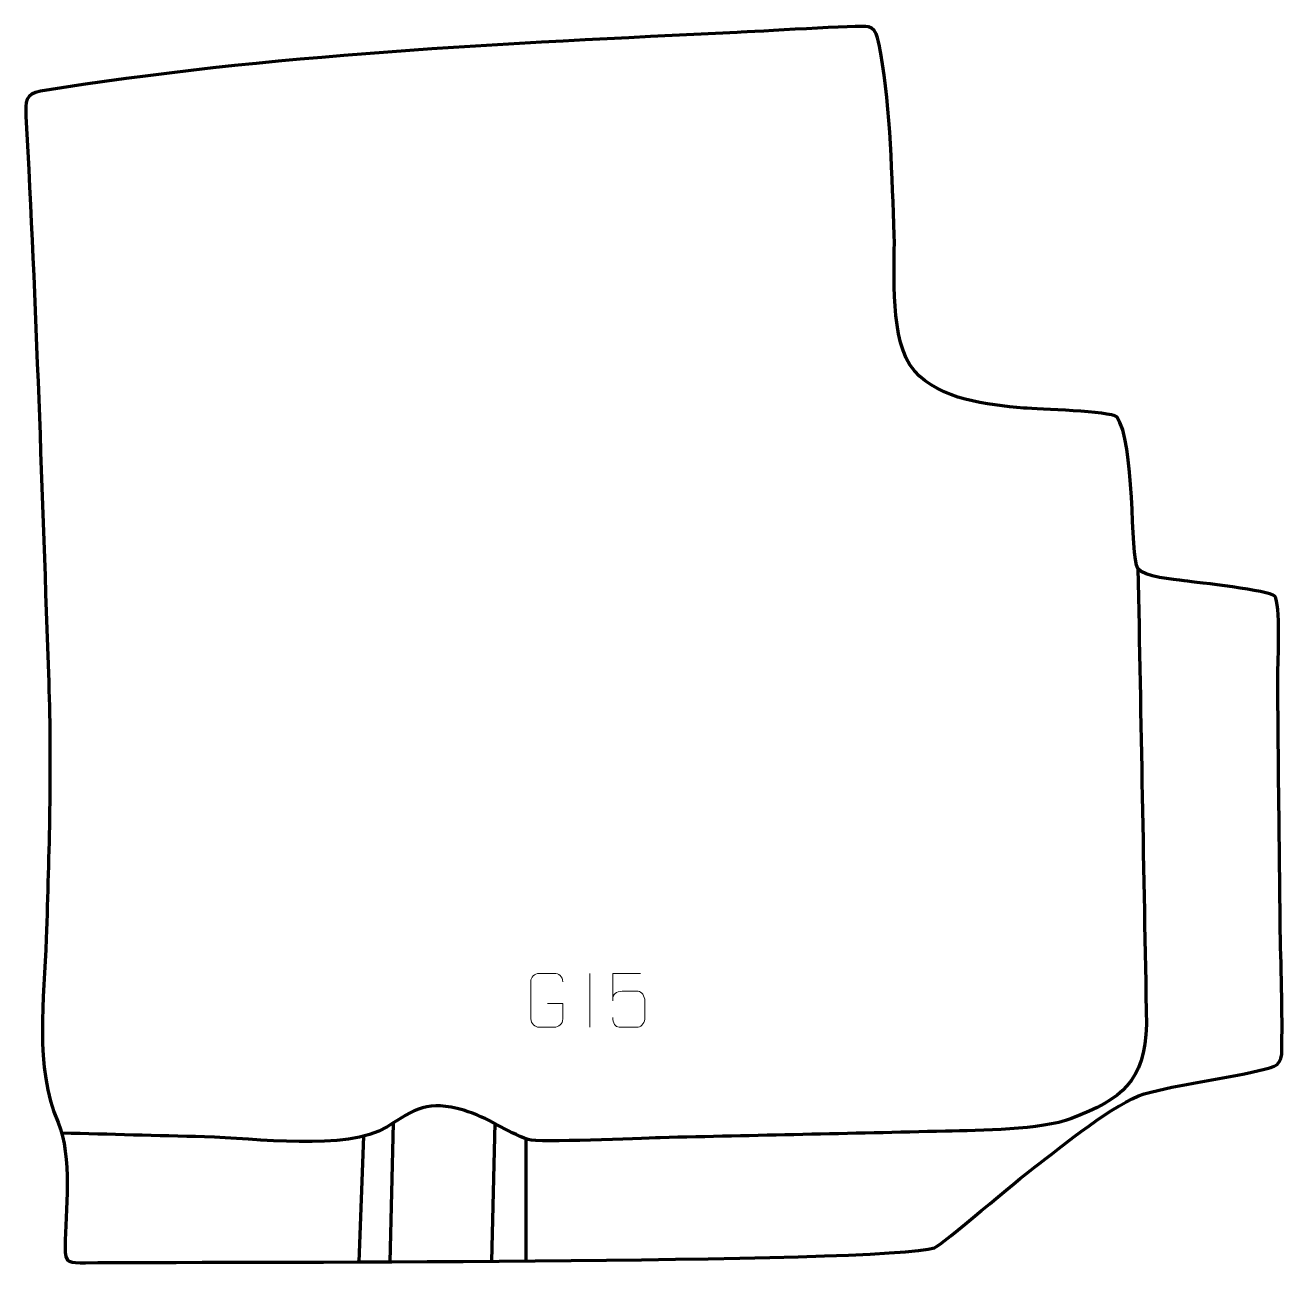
# Model space of a CAD drawing. Header units: millimetres. Extents: x -620 to -37, y 115 to 689.
import ezdxf

# ---------------------------------------------------------------- set-up
doc = ezdxf.new("R2010")
doc.units = ezdxf.units.MM
doc.header["$MEASUREMENT"] = 0
doc.layers.add('layer 1', color=7, linetype='Continuous', plot=False)
doc.layers.add('layer 2', color=7, linetype='Continuous')
doc.layers.add('layer 3', color=7, linetype='Continuous')

msp = doc.modelspace()

# ---------------------------------------------------------------- linework, layer by layer
at = {"layer": 'layer 1', "color": 250, "lineweight": 9}
for points in [[(-377.8177, 235.5336), (-377.8177, 235.5336), (-370.6496, 235.5336), (-370.6496, 235.5336), (-370.6496, 235.5336), (-370.6496, 235.5336), (-370.6496, 228.3655), (-370.6496, 228.3655), (-370.6496, 228.3655), (-370.7893, 226.0421), (-372.4665, 224.5625), (-374.6143, 224.5517), (-374.6143, 224.5517), (-376.9461, 224.5521), (-379.2781, 224.5521), (-381.6096, 224.5517), (-381.6096, 224.5517), (-383.5345, 224.4463), (-385.5067, 226.3308), (-385.4955, 228.3481), (-385.4955, 228.3481), (-385.4951, 234.1182), (-385.4951, 239.8879), (-385.4955, 245.6572), (-385.4955, 245.6572), (-385.4913, 247.7953), (-383.7445, 249.5145), (-381.5922, 249.5011), (-381.5922, 249.5011), (-379.2665, 249.5011), (-376.9404, 249.5011), (-374.6143, 249.5011), (-374.6143, 249.5011), (-372.6676, 249.5365), (-370.6762, 248.045), (-370.6496, 245.6073)], [(-334.6785, 249.4794), (-334.6785, 249.4794), (-347.5302, 249.4794), (-347.5302, 249.4794), (-347.5302, 249.4794), (-347.5299, 245.2488), (-347.5299, 241.0179), (-347.5302, 236.7867), (-347.5302, 236.7867), (-347.5305, 240.0968), (-345.8995, 241.1686), (-343.0875, 241.2291), (-343.0875, 241.2291), (-340.6479, 241.2294), (-338.2084, 241.2294), (-335.7692, 241.2291), (-335.7692, 241.2291), (-334.1194, 241.2359), (-332.6445, 238.8554), (-332.616, 236.7867), (-332.616, 236.7867), (-332.6163, 234.1994), (-332.6163, 231.6118), (-332.616, 229.0241), (-332.616, 229.0241), (-332.5698, 227.0647), (-334.0692, 224.6284), (-335.6951, 224.5699), (-335.6951, 224.5699), (-337.6516, 224.5702), (-342.5466, 224.5702), (-344.5036, 224.5699), (-344.5036, 224.5699), (-346.3491, 224.5611), (-347.4562, 226.5259), (-347.477, 229.077)]]:
    msp.add_open_spline(points, degree=3, knots=[0, 0, 0, 0, 0.1, 0.1, 0.1, 0.1, 0.2, 0.2, 0.2, 0.2, 0.3, 0.3, 0.3, 0.3, 0.4, 0.4, 0.4, 0.4, 0.5, 0.5, 0.5, 0.5, 0.6, 0.6, 0.6, 0.6, 0.7, 0.7, 0.7, 0.7, 0.8, 0.8, 0.8, 0.8, 1, 1, 1, 1], dxfattribs=at)
msp.add_open_spline([(-358.0726, 249.5117), (-358.0726, 249.5117), (-358.0726, 224.5376), (-358.0726, 224.5376)], degree=3, dxfattribs=at)
at = {"layer": 'layer 2', "color": 142, "lineweight": 158}
msp.add_open_spline([(-103.9226, 437.2255), (-102.6163, 366.726), (-101.3217, 296.2353), (-99.9754, 225.736), (-99.9754, 225.736), (-100.8308, 199.2434), (-111.2546, 191.3962), (-134.7694, 182.1208), (-134.7694, 182.1208), (-148.9238, 176.8819), (-177.3072, 176.7112), (-193.2175, 176.3105), (-193.2175, 176.3105), (-237.3093, 175.1998), (-281.4146, 174.3495), (-325.5106, 173.2878), (-325.5106, 173.2878), (-334.6816, 173.0347), (-382.0264, 170.8004), (-386.7515, 172.4389), (-386.7515, 172.4389), (-396.8293, 175.9333), (-405.3912, 182.7671), (-416.604, 185.9967), (-416.604, 185.9967), (-433.3095, 190.8083), (-439.0489, 186.6299), (-452.1217, 178.3567), (-452.1217, 178.3567), (-471.1274, 166.8407), (-513.6116, 173.1219), (-536.8316, 173.7065), (-536.8316, 173.7065), (-558.8195, 174.2649), (-580.8074, 174.8232), (-602.7953, 175.3816)], degree=3, knots=[0, 0, 0, 0, 0.1, 0.1, 0.1, 0.1, 0.2, 0.2, 0.2, 0.2, 0.3, 0.3, 0.3, 0.3, 0.4, 0.4, 0.4, 0.4, 0.5, 0.5, 0.5, 0.5, 0.6, 0.6, 0.6, 0.6, 0.7, 0.7, 0.7, 0.7, 0.8, 0.8, 0.8, 0.8, 1, 1, 1, 1], dxfattribs=at)
for points in [[(-449.2869, 180.069), (-449.2869, 180.069), (-450.8102, 115.7629), (-450.8102, 115.7629)], [(-402.2438, 180.0654), (-402.2438, 180.0654), (-403.7092, 116.0232), (-403.7092, 116.0232)], [(-463.0804, 174.0475), (-463.0804, 174.0475), (-465.2246, 115.7049), (-465.2246, 115.7049)], [(-387.8141, 172.9418), (-387.8141, 172.9418), (-387.8008, 116.1411), (-387.8008, 116.1411)]]:
    msp.add_open_spline(points, degree=3, dxfattribs=at)
at = {"layer": 'layer 3', "color": 242, "lineweight": 158}
msp.add_open_spline([(-612.8732, 658.6192), (-507.7383, 675.682), (-396.2804, 680.8464), (-289.8211, 685.8158), (-289.8211, 685.8158), (-281.9916, 686.1829), (-232.1829, 689.2349), (-228.9493, 688.5102), (-228.9493, 688.5102), (-224.5865, 687.5325), (-223.9495, 680.0246), (-223.1694, 676.0419), (-223.1694, 676.0419), (-218.507, 649.9598), (-218.026, 618.6041), (-216.9364, 591.8444), (-216.9364, 591.8444), (-216.6695, 574.4013), (-219.3949, 542.5488), (-207.6358, 528.8941), (-207.6358, 528.8941), (-195.3582, 515.3829), (-174.0754, 513.235), (-156.8092, 511.6719), (-156.8092, 511.6719), (-150.2251, 511.1358), (-116.8383, 510.2701), (-113.7805, 507.534), (-113.7805, 507.534), (-105.1404, 496.3784), (-107.6529, 442.9244), (-103.9226, 437.2255), (-103.9226, 437.2255), (-101.2577, 433.1545), (-87.2928, 432.271), (-82.4367, 431.5669), (-82.4367, 431.5669), (-76.4624, 430.7655), (-42.8147, 427.1072), (-40.4984, 424.4236), (-40.4984, 424.4236), (-37.652, 421.1259), (-39.0867, 393.9958), (-39.0701, 387.4321), (-39.0701, 387.4321), (-38.9741, 349.3226), (-38.302, 311.216), (-37.9723, 273.1079), (-37.9723, 273.1079), (-37.7125, 253.0461), (-36.7506, 231.8856), (-37.2832, 211.9562), (-37.2832, 211.9562), (-37.8245, 205.9063), (-42.3879, 205.838), (-47.936, 204.4107), (-47.936, 204.4107), (-65.1433, 200.3453), (-84.501, 198.3224), (-101.0363, 193.5648), (-101.0363, 193.5648), (-114.4374, 189.7092), (-139.2693, 169.1216), (-152.1293, 159.4592), (-152.1293, 159.4592), (-158.502, 154.671), (-195.2019, 123.3454), (-198.3166, 122.2683), (-198.3166, 122.2683), (-219.9304, 114.7933), (-539.1279, 115.8082), (-592.0402, 115.3396), (-592.0402, 115.3396), (-599.2825, 115.2755), (-601.5906, 114.8165), (-601.4497, 122.6183), (-601.4497, 122.6183), (-601.1573, 138.8031), (-598.1112, 164.7799), (-604.7516, 180.2887), (-604.7516, 180.2887), (-615.9321, 206.4013), (-611.0595, 237.7751), (-610.1882, 265.7258), (-610.1882, 265.7258), (-608.9466, 305.5555), (-607.6882, 344.6823), (-609.0846, 384.5476), (-609.0846, 384.5476), (-612.1532, 472.1528), (-614.8615, 559.3793), (-619.6159, 646.9324), (-619.6159, 646.9324), (-619.9929, 653.8514), (-619.9345, 657.2074), (-612.8732, 658.6192)], degree=3, knots=[0, 0, 0, 0, 0.04, 0.04, 0.04, 0.04, 0.08, 0.08, 0.08, 0.08, 0.12, 0.12, 0.12, 0.12, 0.16, 0.16, 0.16, 0.16, 0.2, 0.2, 0.2, 0.2, 0.24, 0.24, 0.24, 0.24, 0.28, 0.28, 0.28, 0.28, 0.32, 0.32, 0.32, 0.32, 0.36, 0.36, 0.36, 0.36, 0.4, 0.4, 0.4, 0.4, 0.44, 0.44, 0.44, 0.44, 0.48, 0.48, 0.48, 0.48, 0.52, 0.52, 0.52, 0.52, 0.56, 0.56, 0.56, 0.56, 0.6, 0.6, 0.6, 0.6, 0.64, 0.64, 0.64, 0.64, 0.68, 0.68, 0.68, 0.68, 0.72, 0.72, 0.72, 0.72, 0.76, 0.76, 0.76, 0.76, 0.8, 0.8, 0.8, 0.8, 0.84, 0.84, 0.84, 0.84, 0.88, 0.88, 0.88, 0.88, 0.92, 0.92, 0.92, 0.92, 1, 1, 1, 1], dxfattribs=at)

doc.saveas('drawing.dxf')
